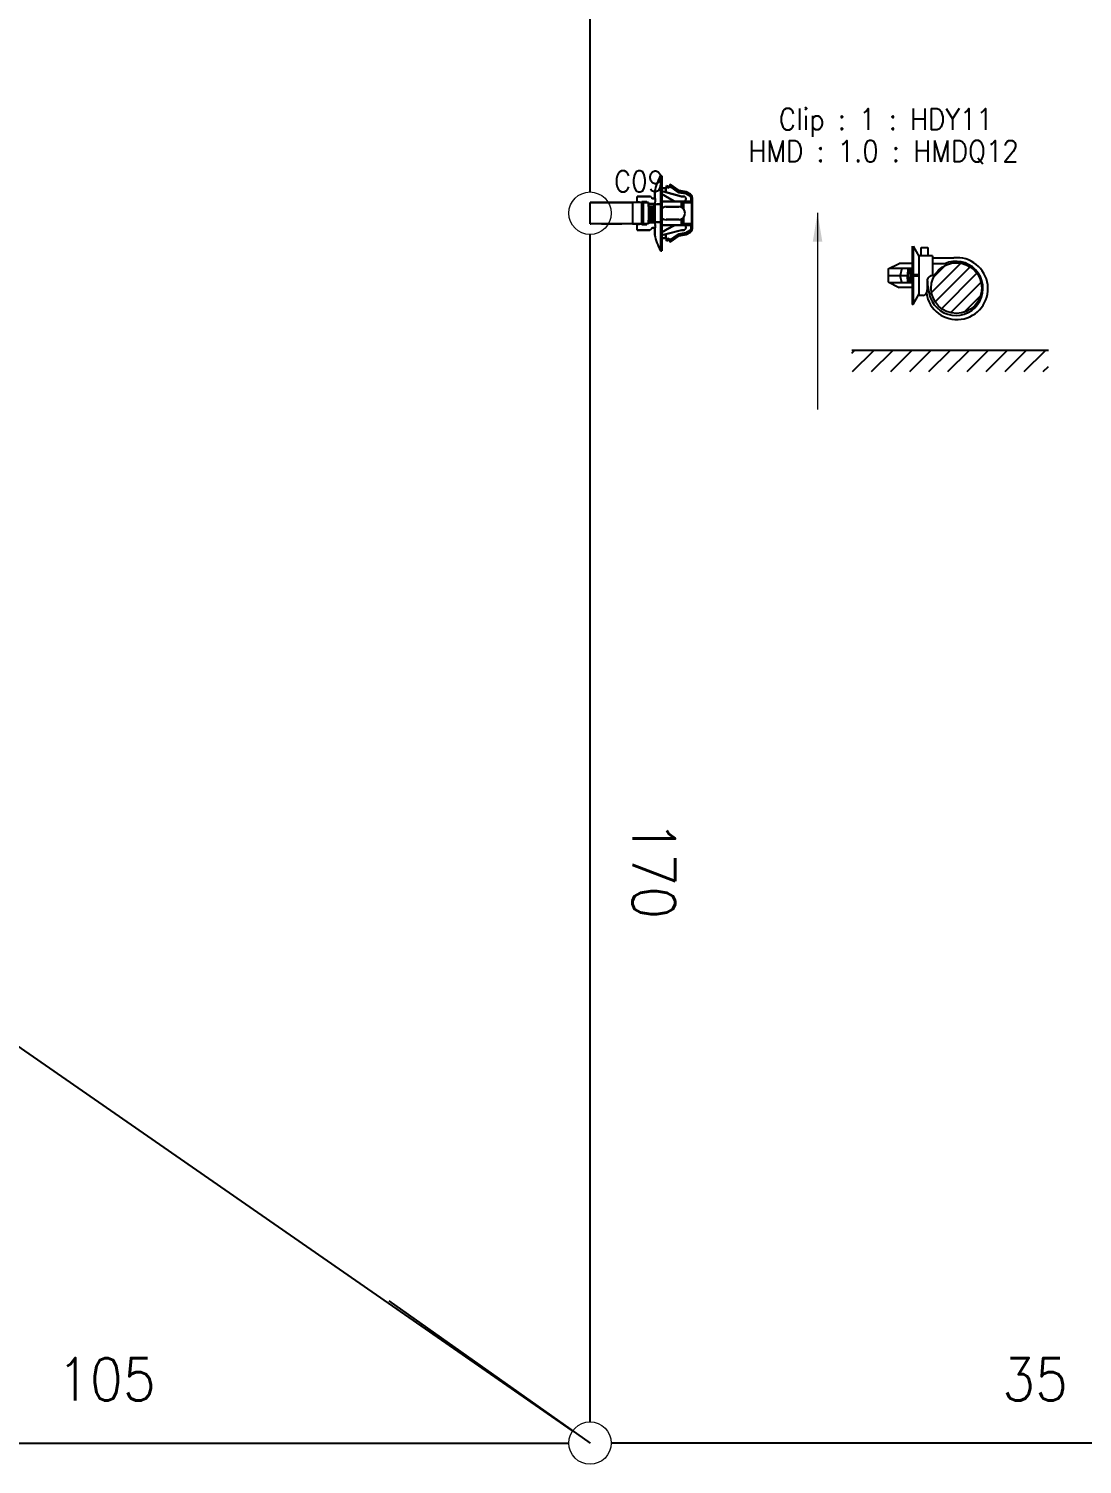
# Model space of a CAD drawing. Header units: inches. Extents: x 47316 to 59086, y 3141 to 11743.
# Drawn here: x 48940.9 to 49064.8, y 8649.7 to 8818.6 of the extents above; entities that cross this region are included whole.
import ezdxf

# ---------------------------------------------------------------- set-up
doc = ezdxf.new("R2010")
doc.units = ezdxf.units.IN
doc.header["$MEASUREMENT"] = 0
doc.layers.add('at_Entity', color=1, linetype='Continuous')
doc.layers.add('图形层', color=7, linetype='Continuous')
doc.layers.add('Beschreibung', color=7, linetype='Continuous', lineweight=25)
doc.styles.get("Standard").update_dxf_attribs({"font": ''})
doc.styles.get('Standard').set_extended_font_data('SimSun')
doc.linetypes.add('_VH_FOAM_COVERING_2', pattern='A,0.0001,[31,VeSys.shx,S=0.1,R=0,X=0,Y=0],-0.4,[31,VeSys.shx,S=0.1,R=180,X=0,Y=0],-0.0001', length=0.4002)
doc.linetypes.add('_VH_OTCON', pattern='A,0.0001,[7,VeSys.shx,S=0.1,R=0,X=0,Y=0],-0.4,[7,VeSys.shx,S=0.1,R=0,X=0,Y=0],-0.4,["X",Standard,S=1,R=0,X=-0.5,Y=-0.5],-0.0001,[7,VeSys.shx,S=0.1,R=0,X=0,Y=0],-0.4', length=1.2002)

msp = doc.modelspace()

# ---------------------------------------------------------------- linework, layer by layer
at = {"color": 0, "linetype": '_VH_FOAM_COVERING_2', "ltscale": 5}
msp.add_line((49004.87, 8653.58), (48771.05, 8815.62), dxfattribs=at)
at = {"color": 7, "ltscale": 0.2}
for p, q in [((49015.24, 8797.92), (49015.24, 8801.28)), ((49015.24, 8797.92), (49015.24, 8801.28)), ((49015.37, 8797.92), (49015.37, 8801.28)), ((49015.37, 8801.28), (49015.37, 8797.92)), ((49015.24, 8792.44), (49015.24, 8795.81)), ((49015.24, 8795.81), (49015.24, 8792.44)), ((49015.37, 8795.81), (49015.37, 8792.44)), ((49015.37, 8795.81), (49015.37, 8792.44))]:
    msp.add_line(p, q, dxfattribs=at)
at = {"color": 7, "ltscale": 0.0075}
for p, q in [((49015.24, 8801.28), (49015.37, 8801.28)), ((49015.37, 8801.28), (49015.24, 8801.28)), ((49013.01, 8797.7), (49012.88, 8797.7)), ((49012.88, 8797.7), (49013.01, 8797.7)), ((49015.24, 8797.92), (49015.37, 8797.92)), ((49015.37, 8797.92), (49015.24, 8797.92)), ((49018.82, 8798.6), (49018.95, 8798.6)), ((49018.82, 8798.6), (49018.95, 8798.6)), ((49018.95, 8798.25), (49018.82, 8798.25)), ((49012.88, 8797.28), (49013.01, 8797.28)), ((49013.01, 8797.28), (49012.88, 8797.28)), ((49013.01, 8796.44), (49012.88, 8796.44)), ((49012.88, 8796.44), (49013.01, 8796.44)), ((49012.88, 8796.02), (49013.01, 8796.02)), ((49013.01, 8796.02), (49012.88, 8796.02)), ((49015.37, 8795.81), (49015.24, 8795.81)), ((49015.24, 8795.81), (49015.37, 8795.81)), ((49018.95, 8795.12), (49018.82, 8795.12)), ((49018.95, 8795.12), (49018.82, 8795.12)), ((49015.24, 8792.44), (49015.37, 8792.44)), ((49015.37, 8792.44), (49015.24, 8792.44))]:
    msp.add_line(p, q, dxfattribs=at)
at = {"color": 7, "ltscale": 0.087396}
for p, q in [((49015.37, 8801.28), (49015.37, 8799.81)), ((49015.37, 8792.44), (49015.37, 8793.91)), ((49015.37, 8792.44), (49015.37, 8793.91))]:
    msp.add_line(p, q, dxfattribs=at)
at = {"color": 7, "ltscale": 0.0875}
for p, q in [((49015.37, 8799.81), (49015.37, 8801.28)), ((49017.35, 8797.62), (49015.87, 8797.62)), ((49015.87, 8797.62), (49017.35, 8797.62)), ((49015.87, 8796.11), (49017.35, 8796.11)), ((49017.35, 8796.11), (49015.87, 8796.11)), ((49017.35, 8796.11), (49015.87, 8796.11))]:
    msp.add_line(p, q, dxfattribs=at)
at = {"color": 7, "ltscale": 0.047501}
for p, q in [((49014.53, 8799.39), (49014.53, 8798.59)), ((49014.53, 8798.59), (49014.53, 8799.39)), ((49014.53, 8795.14), (49014.53, 8794.34)), ((49014.53, 8794.34), (49014.53, 8795.14))]:
    msp.add_line(p, q, dxfattribs=at)
at = {"color": 7, "ltscale": 0.027499}
for p, q in [((49015.83, 8799.81), (49015.37, 8799.81)), ((49015.37, 8799.81), (49015.83, 8799.81)), ((49015.83, 8793.92), (49015.37, 8793.92)), ((49015.37, 8793.92), (49015.83, 8793.92))]:
    msp.add_line(p, q, dxfattribs=at)
at = {"color": 7, "ltscale": 0.028456}
for p, q in [((49015.83, 8799.33), (49015.37, 8799.46)), ((49015.37, 8799.46), (49015.83, 8799.33)), ((49015.83, 8794.39), (49015.37, 8794.27)), ((49015.37, 8794.27), (49015.83, 8794.39))]:
    msp.add_line(p, q, dxfattribs=at)
at = {"color": 7, "ltscale": 0.020602}
for p, q in [((49015.37, 8799.46), (49015.37, 8799.11)), ((49015.37, 8794.27), (49015.37, 8794.62)), ((49015.37, 8794.27), (49015.37, 8794.62))]:
    msp.add_line(p, q, dxfattribs=at)
at = {"color": 7, "ltscale": 0.020749}
msp.add_line((49015.37, 8799.11), (49015.37, 8799.46), dxfattribs=at)
at = {"color": 7, "ltscale": 0.018183}
msp.add_line((49015.92, 8800.1), (49015.83, 8799.81), dxfattribs=at)
at = {"color": 7, "ltscale": 0.018199}
for p, q in [((49015.83, 8799.67), (49015.92, 8799.96)), ((49015.92, 8799.96), (49015.83, 8799.67)), ((49015.83, 8794.06), (49015.92, 8793.76)), ((49015.92, 8793.76), (49015.83, 8794.06))]:
    msp.add_line(p, q, dxfattribs=at)
at = {"color": 7, "ltscale": 0.000342}
for p, q in [((49015.83, 8799.8), (49015.83, 8799.81)), ((49015.83, 8793.92), (49015.83, 8793.92))]:
    msp.add_line(p, q, dxfattribs=at)
at = {"color": 7, "ltscale": 0.006641}
msp.add_line((49015.83, 8799.81), (49015.83, 8799.7), dxfattribs=at)
at = {"color": 7, "ltscale": 0.002142}
msp.add_line((49015.83, 8799.77), (49015.83, 8799.81), dxfattribs=at)
at = {"color": 7, "ltscale": 0.00033}
for p, q in [((49015.83, 8799.81), (49015.83, 8799.8)), ((49015.83, 8793.92), (49015.83, 8793.92)), ((49016.23, 8793.75), (49016.23, 8793.75))]:
    msp.add_line(p, q, dxfattribs=at)
at = {"color": 7, "ltscale": 0.002136}
msp.add_line((49015.83, 8799.81), (49015.83, 8799.77), dxfattribs=at)
at = {"color": 7, "ltscale": 0.001825}
msp.add_line((49015.83, 8799.8), (49015.83, 8799.77), dxfattribs=at)
at = {"color": 7, "ltscale": 0.003674}
for p, q in [((49015.83, 8799.74), (49015.83, 8799.8)), ((49015.83, 8793.92), (49015.83, 8793.98))]:
    msp.add_line(p, q, dxfattribs=at)
at = {"color": 7, "ltscale": 0.006299}
msp.add_line((49015.83, 8799.67), (49015.83, 8799.77), dxfattribs=at)
at = {"color": 7, "ltscale": 0.006305}
msp.add_line((49015.83, 8799.77), (49015.83, 8799.67), dxfattribs=at)
at = {"color": 7, "ltscale": 0.00329}
msp.add_line((49015.83, 8799.69), (49015.83, 8799.74), dxfattribs=at)
at = {"color": 7, "ltscale": 0.019785}
for p, q in [((49015.83, 8799.33), (49015.83, 8799.67)), ((49015.83, 8799.67), (49015.83, 8799.33)), ((49015.83, 8794.39), (49015.83, 8794.06)), ((49015.83, 8794.06), (49015.83, 8794.39))]:
    msp.add_line(p, q, dxfattribs=at)
at = {"color": 7, "ltscale": 0.11383}
for p, q in [((49017.68, 8798.84), (49015.83, 8799.33)), ((49015.83, 8799.33), (49017.68, 8798.84)), ((49017.68, 8794.88), (49015.83, 8794.39)), ((49015.83, 8794.39), (49017.68, 8794.88))]:
    msp.add_line(p, q, dxfattribs=at)
at = {"color": 7, "ltscale": 0.008429}
for p, q in [((49015.92, 8799.96), (49015.92, 8800.1)), ((49016.23, 8793.89), (49016.23, 8793.75))]:
    msp.add_line(p, q, dxfattribs=at)
at = {"color": 7, "ltscale": 0.020195}
for p, q in [((49016.23, 8799.98), (49015.92, 8800.1)), ((49015.92, 8799.96), (49016.23, 8799.84)), ((49016.23, 8799.84), (49015.92, 8799.96)), ((49015.92, 8793.76), (49016.23, 8793.89)), ((49016.23, 8793.89), (49015.92, 8793.76)), ((49015.92, 8793.62), (49016.23, 8793.75))]:
    msp.add_line(p, q, dxfattribs=at)
at = {"color": 7, "ltscale": 0.008438}
msp.add_line((49015.92, 8800.1), (49015.92, 8799.96), dxfattribs=at)
at = {"color": 7, "ltscale": 0.002185}
msp.add_line((49015.92, 8800.03), (49015.92, 8800.07), dxfattribs=at)
at = {"color": 7, "ltscale": 0.019}
msp.add_line((49016.36, 8800.27), (49016.23, 8799.98), dxfattribs=at)
at = {"color": 7, "ltscale": 0.013619}
for p, q in [((49016.23, 8799.84), (49016.32, 8800.05)), ((49016.32, 8800.05), (49016.23, 8799.84)), ((49016.23, 8793.89), (49016.32, 8793.68)), ((49016.32, 8793.68), (49016.23, 8793.89))]:
    msp.add_line(p, q, dxfattribs=at)
at = {"color": 7, "ltscale": 0.0009}
msp.add_line((49016.23, 8799.96), (49016.23, 8799.98), dxfattribs=at)
at = {"color": 7, "ltscale": 0.000912}
for p, q in [((49016.23, 8799.98), (49016.23, 8799.96)), ((49015.92, 8793.64), (49015.92, 8793.62))]:
    msp.add_line(p, q, dxfattribs=at)
at = {"color": 7, "ltscale": 0.002856}
msp.add_line((49016.23, 8799.97), (49016.23, 8799.92), dxfattribs=at)
at = {"color": 7, "ltscale": 0.002869}
msp.add_line((49016.23, 8799.92), (49016.23, 8799.97), dxfattribs=at)
at = {"color": 7, "ltscale": 0.002832}
msp.add_line((49016.23, 8799.92), (49016.23, 8799.96), dxfattribs=at)
at = {"color": 7, "ltscale": 0.00282}
for p, q in [((49016.23, 8799.96), (49016.23, 8799.92)), ((49015.92, 8793.68), (49015.92, 8793.64))]:
    msp.add_line(p, q, dxfattribs=at)
at = {"color": 7, "ltscale": 0.004715}
msp.add_line((49016.23, 8799.84), (49016.23, 8799.92), dxfattribs=at)
at = {"color": 7, "ltscale": 0.004687}
msp.add_line((49016.23, 8799.92), (49016.23, 8799.84), dxfattribs=at)
at = {"color": 7, "ltscale": 0.074459}
for p, q in [((49016.32, 8800.05), (49017.34, 8799.32)), ((49017.34, 8799.32), (49016.32, 8800.05)), ((49016.32, 8793.68), (49017.34, 8794.41)), ((49017.34, 8794.41), (49016.32, 8793.68))]:
    msp.add_line(p, q, dxfattribs=at)
at = {"color": 7, "ltscale": 0.000903}
msp.add_line((49016.36, 8800.27), (49016.36, 8800.26), dxfattribs=at)
at = {"color": 7, "ltscale": 4.3e-05}
msp.add_line((49016.36, 8800.27), (49016.36, 8800.27), dxfattribs=at)
at = {"color": 7, "ltscale": 0.075271}
for p, q in [((49017.39, 8799.54), (49016.36, 8800.27)), ((49016.36, 8800.17), (49017.39, 8799.43)), ((49017.39, 8799.43), (49016.36, 8800.17)), ((49017.39, 8794.29), (49016.36, 8793.56)), ((49016.36, 8793.45), (49017.39, 8794.19))]:
    msp.add_line(p, q, dxfattribs=at)
at = {"color": 7, "ltscale": 4.9e-05}
msp.add_line((49016.36, 8800.27), (49016.36, 8800.27), dxfattribs=at)
at = {"color": 7, "ltscale": 0.000916}
msp.add_line((49016.36, 8800.27), (49016.36, 8800.26), dxfattribs=at)
at = {"color": 7, "ltscale": 0.005222}
msp.add_line((49016.36, 8800.26), (49016.36, 8800.17), dxfattribs=at)
at = {"color": 7, "ltscale": 0.005249}
msp.add_line((49016.36, 8800.26), (49016.36, 8800.17), dxfattribs=at)
at = {"color": 7, "ltscale": 0.004321}
for p, q in [((49017.37, 8799.39), (49017.34, 8799.32)), ((49017.34, 8799.32), (49017.37, 8799.39)), ((49017.34, 8794.41), (49017.37, 8794.34)), ((49017.37, 8794.34), (49017.34, 8794.41))]:
    msp.add_line(p, q, dxfattribs=at)
at = {"color": 7, "ltscale": 0.051095}
for p, q in [((49017.34, 8799.32), (49018.19, 8799.17)), ((49018.19, 8799.17), (49017.34, 8799.32)), ((49017.34, 8794.41), (49018.19, 8794.56)), ((49018.19, 8794.56), (49017.34, 8794.41))]:
    msp.add_line(p, q, dxfattribs=at)
at = {"color": 7, "ltscale": 0.002621}
for p, q in [((49017.39, 8799.43), (49017.37, 8799.39)), ((49017.37, 8799.39), (49017.39, 8799.43)), ((49017.37, 8794.34), (49017.39, 8794.3)), ((49017.39, 8794.3), (49017.37, 8794.34))]:
    msp.add_line(p, q, dxfattribs=at)
at = {"color": 7, "ltscale": 0.000205}
for p, q in [((49017.37, 8799.39), (49017.37, 8799.39)), ((49017.37, 8799.39), (49017.37, 8799.39)), ((49017.37, 8794.34), (49017.37, 8794.34)), ((49017.37, 8794.34), (49017.37, 8794.34))]:
    msp.add_line(p, q, dxfattribs=at)
at = {"color": 7, "ltscale": 0.006168}
for p, q in [((49017.39, 8799.43), (49017.39, 8799.54)), ((49017.39, 8799.54), (49017.39, 8799.43))]:
    msp.add_line(p, q, dxfattribs=at)
at = {"color": 7, "ltscale": 0.05076}
for p, q in [((49018.23, 8799.39), (49017.39, 8799.54)), ((49017.39, 8794.19), (49018.23, 8794.34))]:
    msp.add_line(p, q, dxfattribs=at)
at = {"color": 7, "ltscale": 0.050773}
for p, q in [((49017.39, 8799.43), (49018.23, 8799.28)), ((49018.23, 8799.28), (49017.39, 8799.43)), ((49018.23, 8794.44), (49017.39, 8794.3))]:
    msp.add_line(p, q, dxfattribs=at)
at = {"color": 7, "ltscale": 0.004276}
for p, q in [((49018.21, 8799.24), (49018.19, 8799.17)), ((49018.19, 8799.17), (49018.21, 8799.24)), ((49018.21, 8794.49), (49018.19, 8794.56)), ((49018.19, 8794.56), (49018.21, 8794.49))]:
    msp.add_line(p, q, dxfattribs=at)
at = {"color": 7, "ltscale": 0.002806}
for p, q in [((49018.23, 8799.28), (49018.21, 8799.24)), ((49018.21, 8794.49), (49018.23, 8794.44))]:
    msp.add_line(p, q, dxfattribs=at)
at = {"color": 7, "ltscale": 0.00266}
for p, q in [((49018.22, 8799.24), (49018.23, 8799.28)), ((49018.23, 8794.44), (49018.22, 8794.49))]:
    msp.add_line(p, q, dxfattribs=at)
at = {"color": 7, "ltscale": 0.006223}
for p, q in [((49018.23, 8799.39), (49018.23, 8799.28)), ((49018.23, 8799.39), (49018.23, 8799.28)), ((49018.23, 8794.34), (49018.23, 8794.44))]:
    msp.add_line(p, q, dxfattribs=at)
at = {"color": 7, "ltscale": 0.034946}
for p, q in [((49018.74, 8799.09), (49018.23, 8799.39)), ((49018.23, 8794.34), (49018.74, 8794.64))]:
    msp.add_line(p, q, dxfattribs=at)
at = {"color": 7, "ltscale": 0.034163}
for p, q in [((49018.23, 8799.28), (49018.73, 8798.99)), ((49018.73, 8794.73), (49018.23, 8794.44))]:
    msp.add_line(p, q, dxfattribs=at)
at = {"color": 7, "ltscale": 0.034208}
for p, q in [((49018.73, 8798.99), (49018.23, 8799.28)), ((49018.73, 8794.73), (49018.23, 8794.44))]:
    msp.add_line(p, q, dxfattribs=at)
at = {"color": 7, "ltscale": 0.000128}
for p, q in [((49018.23, 8799.28), (49018.23, 8799.28)), ((49018.23, 8794.44), (49018.23, 8794.44)), ((49018.23, 8794.44), (49018.23, 8794.44))]:
    msp.add_line(p, q, dxfattribs=at)
at = {"color": 7, "ltscale": 0.378897}
msp.add_line((49006.92, 8798.13), (49011.92, 8798.13), dxfattribs=at)
at = {"color": 7, "ltscale": 0.15}
for p, q in [((49006.92, 8795.6), (49006.92, 8798.13)), ((49011.92, 8798.13), (49011.92, 8795.6)), ((49011.92, 8798.13), (49011.92, 8795.6)), ((49013.18, 8795.6), (49013.18, 8798.13)), ((49013.18, 8798.13), (49013.18, 8795.6)), ((49013.81, 8798.13), (49013.81, 8795.6)), ((49013.81, 8798.13), (49013.81, 8795.6)), ((49018.88, 8795.6), (49018.88, 8798.13)), ((49018.88, 8798.13), (49018.88, 8795.6))]:
    msp.add_line(p, q, dxfattribs=at)
at = {"color": 7, "ltscale": 0.215019}
msp.add_line((49010.36, 8798.13), (49006.92, 8798.13), dxfattribs=at)
at = {"color": 7, "ltscale": 0.315749}
msp.add_line((49006.92, 8798.13), (49011.49, 8798.13), dxfattribs=at)
at = {"color": 7, "ltscale": 0.378905}
msp.add_line((49011.92, 8798.13), (49006.92, 8798.13), dxfattribs=at)
at = {"color": 7, "ltscale": 0.315758}
msp.add_line((49006.92, 8798.13), (49011.49, 8798.13), dxfattribs=at)
at = {"color": 7, "ltscale": 0.179182}
msp.add_line((49010.18, 8798.13), (49007.17, 8798.13), dxfattribs=at)
at = {"color": 7, "ltscale": 0.026669}
for p, q in [((49010.18, 8798.13), (49010.63, 8798.13)), ((49010.63, 8798.13), (49010.18, 8798.13)), ((49010.36, 8798.13), (49010.81, 8798.13))]:
    msp.add_line(p, q, dxfattribs=at)
at = {"color": 7, "ltscale": 0.108633}
msp.add_line((49012.46, 8798.13), (49010.63, 8798.13), dxfattribs=at)
at = {"color": 7, "ltscale": 0.076392}
msp.add_line((49011.92, 8798.13), (49010.63, 8798.13), dxfattribs=at)
at = {"color": 7, "ltscale": 0.098454}
msp.add_line((49012.46, 8798.13), (49010.81, 8798.13), dxfattribs=at)
at = {"color": 7, "ltscale": 0.057913}
msp.add_line((49012.46, 8798.13), (49011.49, 8798.13), dxfattribs=at)
at = {"color": 7, "ltscale": 0.0644}
for p, q in [((49013, 8798.13), (49011.92, 8798.13)), ((49013, 8798.13), (49011.92, 8798.13)), ((49011.92, 8795.6), (49013, 8795.6)), ((49013, 8795.6), (49011.92, 8795.6))]:
    msp.add_line(p, q, dxfattribs=at)
at = {"color": 7, "ltscale": 0.025}
for p, q in [((49012.88, 8798.84), (49012.46, 8798.84)), ((49013, 8797.28), (49013, 8797.7)), ((49013, 8797.28), (49013, 8797.7)), ((49013.01, 8797.28), (49013.01, 8797.7)), ((49013, 8796.02), (49013, 8796.44)), ((49013, 8796.02), (49013, 8796.44))]:
    msp.add_line(p, q, dxfattribs=at)
at = {"color": 7, "ltscale": 0.039999}
for p, q in [((49012.46, 8798.17), (49012.46, 8798.84)), ((49012.46, 8798.17), (49012.46, 8798.84)), ((49012.46, 8794.88), (49012.46, 8795.56)), ((49012.46, 8794.88), (49012.46, 8795.56))]:
    msp.add_line(p, q, dxfattribs=at)
at = {"color": 7, "ltscale": 0.022501}
for p, q in [((49012.46, 8798.84), (49012.84, 8798.84)), ((49012.46, 8798.84), (49012.84, 8798.84)), ((49012.46, 8794.88), (49012.84, 8794.88)), ((49012.84, 8794.88), (49012.46, 8794.88))]:
    msp.add_line(p, q, dxfattribs=at)
at = {"color": 7, "ltscale": 0.0175}
for p, q in [((49012.46, 8798.17), (49012.76, 8798.17)), ((49012.46, 8798.17), (49012.76, 8798.17)), ((49012.76, 8798.17), (49012.46, 8798.17)), ((49012.46, 8795.56), (49012.76, 8795.56)), ((49012.76, 8795.56), (49012.46, 8795.56))]:
    msp.add_line(p, q, dxfattribs=at)
at = {"color": 7, "ltscale": 0.002499}
for p, q in [((49012.46, 8798.13), (49012.46, 8798.17)), ((49012.76, 8798.17), (49012.76, 8798.13)), ((49012.76, 8798.13), (49012.76, 8798.17)), ((49013.01, 8798.21), (49013.01, 8798.17)), ((49013.01, 8798.21), (49013.01, 8798.17)), ((49013.56, 8798.17), (49013.56, 8798.13)), ((49013.56, 8798.13), (49013.56, 8798.17)), ((49013.56, 8798.17), (49013.56, 8798.13)), ((49012.46, 8795.56), (49012.46, 8795.6)), ((49012.76, 8795.6), (49012.76, 8795.56)), ((49012.76, 8795.56), (49012.76, 8795.6)), ((49013.01, 8795.52), (49013.01, 8795.56)), ((49013.01, 8795.56), (49013.01, 8795.52)), ((49013.01, 8795.56), (49013.01, 8795.52)), ((49013.56, 8795.6), (49013.56, 8795.56)), ((49013.56, 8795.56), (49013.56, 8795.6)), ((49013.56, 8795.6), (49013.56, 8795.56))]:
    msp.add_line(p, q, dxfattribs=at)
at = {"color": 7, "ltscale": 2.6e-05}
for p, q in [((49012.46, 8798.17), (49012.46, 8798.17)), ((49012.46, 8795.56), (49012.46, 8795.56))]:
    msp.add_line(p, q, dxfattribs=at)
at = {"color": 7, "ltscale": 0.064999}
for p, q in [((49012.84, 8798.84), (49013.94, 8798.84)), ((49012.84, 8798.84), (49013.94, 8798.84)), ((49012.84, 8794.88), (49013.94, 8794.88)), ((49013.94, 8794.88), (49012.84, 8794.88))]:
    msp.add_line(p, q, dxfattribs=at)
at = {"color": 7, "ltscale": 0.0625}
msp.add_line((49013.94, 8798.84), (49012.88, 8798.84), dxfattribs=at)
at = {"color": 7, "ltscale": 0.000629}
msp.add_line((49013.01, 8798.2), (49013.01, 8798.21), dxfattribs=at)
at = {"color": 7, "ltscale": 0.035001}
for p, q in [((49013.01, 8798.21), (49013.6, 8798.21)), ((49013.6, 8798.21), (49013.01, 8798.21)), ((49015.37, 8797.92), (49014.78, 8797.92)), ((49015.37, 8797.92), (49014.78, 8797.92)), ((49013.6, 8795.52), (49013.01, 8795.52)), ((49013.6, 8795.52), (49013.01, 8795.52)), ((49013.01, 8795.52), (49013.6, 8795.52))]:
    msp.add_line(p, q, dxfattribs=at)
at = {"color": 7, "ltscale": 0.154999}
for p, q in [((49013.01, 8798.17), (49013.01, 8795.56)), ((49013.01, 8795.56), (49013.01, 8798.17))]:
    msp.add_line(p, q, dxfattribs=at)
at = {"color": 7, "ltscale": 0.032501}
for p, q in [((49013.01, 8798.17), (49013.56, 8798.17)), ((49013.01, 8798.17), (49013.56, 8798.17)), ((49013.01, 8795.56), (49013.56, 8795.56)), ((49013.56, 8795.56), (49013.01, 8795.56))]:
    msp.add_line(p, q, dxfattribs=at)
at = {"color": 7, "ltscale": 0.021939}
msp.add_line((49013.01, 8798.17), (49013.38, 8798.17), dxfattribs=at)
at = {"color": 7, "ltscale": 0.0375}
for p, q in [((49013.18, 8798.13), (49013.81, 8798.13)), ((49013.81, 8798.13), (49013.18, 8798.13)), ((49013.81, 8795.6), (49013.18, 8795.6)), ((49013.81, 8795.6), (49013.18, 8795.6))]:
    msp.add_line(p, q, dxfattribs=at)
at = {"color": 7, "ltscale": 0.010562}
msp.add_line((49013.56, 8798.17), (49013.38, 8798.17), dxfattribs=at)
at = {"color": 7, "ltscale": 0.002502}
msp.add_line((49013.6, 8798.13), (49013.56, 8798.13), dxfattribs=at)
at = {"color": 7, "ltscale": 0.004999}
for p, q in [((49013.6, 8798.21), (49013.6, 8798.13)), ((49013.6, 8798.13), (49013.6, 8798.21)), ((49013.6, 8795.6), (49013.6, 8795.52)), ((49013.6, 8795.52), (49013.6, 8795.6))]:
    msp.add_line(p, q, dxfattribs=at)
at = {"color": 7, "ltscale": 0.040002}
for p, q in [((49013.81, 8797.96), (49014.48, 8797.96)), ((49014.48, 8797.96), (49013.81, 8797.96)), ((49014.48, 8795.77), (49013.81, 8795.77)), ((49014.48, 8795.77), (49013.81, 8795.77)), ((49013.81, 8795.77), (49014.48, 8795.77))]:
    msp.add_line(p, q, dxfattribs=at)
at = {"color": 7, "ltscale": 0.017502}
for p, q in [((49013.81, 8797.66), (49013.81, 8797.96)), ((49013.81, 8795.77), (49013.81, 8796.06))]:
    msp.add_line(p, q, dxfattribs=at)
at = {"color": 7, "ltscale": 0.00087}
for p, q in [((49013.82, 8797.66), (49013.81, 8797.66)), ((49013.81, 8797.66), (49013.82, 8797.66)), ((49013.82, 8796.06), (49013.81, 8796.06)), ((49013.81, 8796.06), (49013.82, 8796.06))]:
    msp.add_line(p, q, dxfattribs=at)
at = {"color": 7, "ltscale": 0.023952}
msp.add_line((49014.21, 8797.66), (49013.81, 8797.66), dxfattribs=at)
at = {"color": 7, "ltscale": 0.007443}
for p, q in [((49013.95, 8797.66), (49013.82, 8797.66)), ((49013.82, 8797.66), (49013.95, 8797.66)), ((49013.95, 8796.06), (49013.82, 8796.06)), ((49013.82, 8796.06), (49013.95, 8796.06))]:
    msp.add_line(p, q, dxfattribs=at)
at = {"color": 7, "ltscale": 0.095001}
for p, q in [((49013.82, 8797.66), (49013.82, 8796.06)), ((49013.82, 8796.06), (49013.82, 8797.66)), ((49013.95, 8797.66), (49013.95, 8796.06)), ((49013.95, 8796.06), (49013.95, 8797.66)), ((49014.25, 8796.06), (49014.25, 8797.66)), ((49014.25, 8797.66), (49014.25, 8796.06)), ((49014.46, 8796.06), (49014.46, 8797.66))]:
    msp.add_line(p, q, dxfattribs=at)
at = {"color": 7, "ltscale": 0.017839}
for p, q in [((49014.25, 8797.66), (49013.95, 8797.66)), ((49013.95, 8797.66), (49014.25, 8797.66)), ((49014.25, 8796.06), (49013.95, 8796.06)), ((49013.95, 8796.06), (49014.25, 8796.06))]:
    msp.add_line(p, q, dxfattribs=at)
at = {"color": 7, "ltscale": 0.014789}
msp.add_line((49014.23, 8797.66), (49014.48, 8797.66), dxfattribs=at)
at = {"color": 7, "ltscale": 0.013841}
for p, q in [((49014.48, 8797.66), (49014.25, 8797.66)), ((49014.25, 8796.06), (49014.48, 8796.06))]:
    msp.add_line(p, q, dxfattribs=at)
at = {"color": 7, "ltscale": 0.012407}
for p, q in [((49014.46, 8797.66), (49014.25, 8797.66)), ((49014.46, 8796.06), (49014.25, 8796.06))]:
    msp.add_line(p, q, dxfattribs=at)
at = {"color": 7, "ltscale": 0.013786}
msp.add_line((49014.53, 8798.59), (49014.29, 8798.59), dxfattribs=at)
at = {"color": 7, "ltscale": 0.017471}
for p, q in [((49014.59, 8798.59), (49014.29, 8798.59)), ((49014.59, 8795.14), (49014.29, 8795.14))]:
    msp.add_line(p, q, dxfattribs=at)
at = {"color": 7, "ltscale": 0.017476}
for p, q in [((49014.29, 8798.59), (49014.59, 8798.59)), ((49014.29, 8795.14), (49014.59, 8795.14))]:
    msp.add_line(p, q, dxfattribs=at)
at = {"color": 7, "ltscale": 0.129999}
for p, q in [((49014.48, 8797.96), (49014.48, 8795.77)), ((49014.48, 8795.77), (49014.48, 8797.96))]:
    msp.add_line(p, q, dxfattribs=at)
at = {"color": 7, "ltscale": 0.00369}
for p, q in [((49014.59, 8798.59), (49014.53, 8798.59)), ((49014.53, 8795.14), (49014.59, 8795.14))]:
    msp.add_line(p, q, dxfattribs=at)
at = {"color": 7, "ltscale": 0.040567}
for p, q in [((49014.56, 8797.92), (49015.24, 8797.92)), ((49014.56, 8795.81), (49015.24, 8795.81))]:
    msp.add_line(p, q, dxfattribs=at)
at = {"color": 7, "ltscale": 0.125}
for p, q in [((49014.56, 8795.81), (49014.56, 8797.92)), ((49014.56, 8797.92), (49014.56, 8795.81)), ((49015.24, 8795.81), (49015.24, 8797.92)), ((49015.24, 8797.92), (49015.24, 8795.81)), ((49015.37, 8795.81), (49015.37, 8797.92)), ((49015.37, 8797.92), (49015.37, 8795.81))]:
    msp.add_line(p, q, dxfattribs=at)
at = {"color": 7, "ltscale": 0.040569}
for p, q in [((49014.56, 8797.92), (49015.24, 8797.92)), ((49015.24, 8795.81), (49014.56, 8795.81))]:
    msp.add_line(p, q, dxfattribs=at)
at = {"color": 7, "ltscale": 0.015289}
msp.add_line((49015.59, 8798.98), (49015.37, 8799.11), dxfattribs=at)
at = {"color": 7, "ltscale": 0.015242}
for p, q in [((49015.37, 8799.11), (49015.59, 8798.98)), ((49015.59, 8794.74), (49015.37, 8794.62))]:
    msp.add_line(p, q, dxfattribs=at)
at = {"color": 7, "ltscale": 0.089999}
for p, q in [((49015.37, 8798.25), (49016.88, 8798.25)), ((49016.88, 8798.25), (49015.37, 8798.25)), ((49016.88, 8795.47), (49015.37, 8795.47)), ((49015.37, 8795.47), (49016.88, 8795.47))]:
    msp.add_line(p, q, dxfattribs=at)
at = {"color": 7, "ltscale": 0.02697}
msp.add_line((49015.99, 8798.76), (49015.59, 8798.98), dxfattribs=at)
at = {"color": 7, "ltscale": 0.026985}
for p, q in [((49015.59, 8798.98), (49015.99, 8798.76)), ((49015.99, 8794.97), (49015.59, 8794.74))]:
    msp.add_line(p, q, dxfattribs=at)
at = {"color": 7, "ltscale": 0.065039}
msp.add_line((49016.88, 8798.25), (49015.93, 8798.79), dxfattribs=at)
at = {"color": 7, "ltscale": 0.06116}
msp.add_line((49016.88, 8798.25), (49015.99, 8798.76), dxfattribs=at)
at = {"color": 7, "ltscale": 0.061156}
for p, q in [((49015.99, 8798.76), (49016.88, 8798.25)), ((49016.88, 8795.47), (49015.99, 8794.97))]:
    msp.add_line(p, q, dxfattribs=at)
at = {"color": 7, "ltscale": 0.040697}
msp.add_line((49016.73, 8798.25), (49016.04, 8798.25), dxfattribs=at)
at = {"color": 7, "ltscale": 0.040701}
msp.add_line((49016.04, 8798.25), (49016.73, 8798.25), dxfattribs=at)
at = {"color": 7, "ltscale": 0.039936}
for p, q in [((49016.88, 8798.25), (49017.56, 8798.25)), ((49017.56, 8798.25), (49016.88, 8798.25)), ((49017.56, 8795.47), (49016.88, 8795.47)), ((49016.88, 8795.47), (49017.56, 8795.47))]:
    msp.add_line(p, q, dxfattribs=at)
at = {"color": 7, "ltscale": 0.048712}
msp.add_line((49017.7, 8798.25), (49016.88, 8798.25), dxfattribs=at)
at = {"color": 7, "ltscale": 0.082565}
for p, q in [((49018.95, 8798.25), (49017.56, 8798.25)), ((49017.56, 8798.25), (49018.95, 8798.25)), ((49017.56, 8795.47), (49018.95, 8795.47)), ((49018.95, 8795.47), (49017.56, 8795.47))]:
    msp.add_line(p, q, dxfattribs=at)
at = {"color": 7, "ltscale": 0.014999}
for p, q in [((49017.94, 8798.84), (49017.68, 8798.84)), ((49017.68, 8798.84), (49017.94, 8798.84)), ((49017.94, 8794.88), (49017.68, 8794.88)), ((49017.94, 8794.88), (49017.68, 8794.88)), ((49017.68, 8794.88), (49017.94, 8794.88))]:
    msp.add_line(p, q, dxfattribs=at)
at = {"color": 7, "ltscale": 0.008279}
msp.add_line((49017.84, 8798.25), (49017.7, 8798.25), dxfattribs=at)
at = {"color": 7, "ltscale": 0.041339}
for p, q in [((49017.7, 8798.23), (49017.7, 8797.53)), ((49017.7, 8797.53), (49017.7, 8798.23)), ((49017.7, 8796.19), (49017.7, 8795.5)), ((49017.7, 8795.5), (49017.7, 8796.19))]:
    msp.add_line(p, q, dxfattribs=at)
at = {"color": 7, "ltscale": 0.002634}
for p, q in [((49017.7, 8798.23), (49017.74, 8798.22)), ((49017.74, 8795.51), (49017.7, 8795.5))]:
    msp.add_line(p, q, dxfattribs=at)
at = {"color": 7, "ltscale": 0.002635}
for p, q in [((49017.74, 8798.22), (49017.7, 8798.23)), ((49017.7, 8795.5), (49017.74, 8795.51))]:
    msp.add_line(p, q, dxfattribs=at)
at = {"color": 7, "ltscale": 0.005516}
msp.add_line((49017.94, 8798.25), (49017.84, 8798.25), dxfattribs=at)
at = {"color": 7, "ltscale": 0.044711}
for p, q in [((49017.91, 8797.37), (49017.91, 8798.13)), ((49017.91, 8798.13), (49017.91, 8797.37)), ((49017.91, 8795.6), (49017.91, 8796.35)), ((49017.91, 8796.35), (49017.91, 8795.6))]:
    msp.add_line(p, q, dxfattribs=at)
at = {"color": 7, "ltscale": 0.057954}
for p, q in [((49017.91, 8798.13), (49018.88, 8798.13)), ((49018.88, 8798.13), (49017.91, 8798.13)), ((49018.88, 8795.6), (49017.91, 8795.6)), ((49017.91, 8795.6), (49018.88, 8795.6))]:
    msp.add_line(p, q, dxfattribs=at)
at = {"color": 7, "ltscale": 0.052501}
msp.add_line((49018.82, 8798.25), (49017.94, 8798.25), dxfattribs=at)
at = {"color": 7, "ltscale": 0.0329}
for p, q in [((49018.19, 8799.17), (49018.67, 8798.89)), ((49018.67, 8798.89), (49018.19, 8799.17)), ((49018.19, 8794.56), (49018.67, 8794.84)), ((49018.67, 8794.84), (49018.19, 8794.56))]:
    msp.add_line(p, q, dxfattribs=at)
at = {"color": 7, "ltscale": 0.007092}
for p, q in [((49018.67, 8798.89), (49018.73, 8798.99)), ((49018.73, 8798.99), (49018.67, 8798.89)), ((49018.73, 8794.73), (49018.67, 8794.84)), ((49018.67, 8794.84), (49018.73, 8794.73))]:
    msp.add_line(p, q, dxfattribs=at)
at = {"color": 7, "ltscale": 0.005864}
msp.add_line((49018.74, 8799.09), (49018.73, 8798.99), dxfattribs=at)
at = {"color": 7, "ltscale": 0.005865}
for p, q in [((49018.74, 8799.09), (49018.73, 8798.99)), ((49018.73, 8794.73), (49018.74, 8794.64))]:
    msp.add_line(p, q, dxfattribs=at)
at = {"color": 7, "ltscale": 0.020941}
for p, q in [((49018.82, 8798.6), (49018.82, 8798.25)), ((49018.82, 8798.25), (49018.82, 8798.6)), ((49018.95, 8798.25), (49018.95, 8798.6)), ((49018.95, 8798.6), (49018.95, 8798.25)), ((49018.82, 8795.12), (49018.82, 8795.47)), ((49018.82, 8795.47), (49018.82, 8795.12)), ((49018.95, 8795.12), (49018.95, 8795.47)), ((49018.95, 8795.47), (49018.95, 8795.12))]:
    msp.add_line(p, q, dxfattribs=at)
at = {"color": 7, "ltscale": 0.015717}
msp.add_line((49018.95, 8798.73), (49018.95, 8798.46), dxfattribs=at)
at = {"color": 7, "ltscale": 0.015729}
msp.add_line((49018.95, 8798.46), (49018.95, 8798.73), dxfattribs=at)
at = {"color": 7, "ltscale": 0.012512}
for p, q in [((49018.95, 8798.25), (49018.95, 8798.46)), ((49018.95, 8795.26), (49018.95, 8795.47))]:
    msp.add_line(p, q, dxfattribs=at)
at = {"color": 7, "ltscale": 0.000995}
for p, q in [((49018.95, 8798.24), (49018.95, 8798.25)), ((49018.95, 8798.25), (49018.95, 8798.24)), ((49018.95, 8795.47), (49018.95, 8795.49)), ((49018.95, 8795.49), (49018.95, 8795.47))]:
    msp.add_line(p, q, dxfattribs=at)
at = {"color": 7, "ltscale": 0.163013}
msp.add_line((49018.95, 8798.24), (49018.95, 8795.49), dxfattribs=at)
at = {"color": 7, "ltscale": 0.163214}
msp.add_line((49018.95, 8795.49), (49018.95, 8798.24), dxfattribs=at)
at = {"color": 7, "ltscale": 0.000322}
msp.add_line((49013.01, 8797.28), (49013, 8797.28), dxfattribs=at)
at = {"color": 7, "ltscale": 0.000368}
msp.add_line((49013, 8796.02), (49013.01, 8796.02), dxfattribs=at)
at = {"color": 7, "ltscale": 0.023056}
msp.add_line((49013.01, 8796.05), (49013.01, 8796.44), dxfattribs=at)
at = {"color": 7, "ltscale": 0.001447}
msp.add_line((49014.46, 8796.06), (49014.48, 8796.06), dxfattribs=at)
at = {"color": 7, "ltscale": 0.001863}
msp.add_line((49017.89, 8797.4), (49017.91, 8797.37), dxfattribs=at)
at = {"color": 7, "ltscale": 0.000505}
msp.add_line((49017.91, 8797.37), (49017.9, 8797.38), dxfattribs=at)
at = {"color": 7, "ltscale": 0.000598}
msp.add_line((49017.91, 8796.35), (49017.9, 8796.35), dxfattribs=at)
at = {"color": 7, "ltscale": 0.378893}
msp.add_line((49011.92, 8795.6), (49006.92, 8795.6), dxfattribs=at)
at = {"color": 7, "ltscale": 0.0272}
msp.add_line((49007.03, 8795.6), (49006.92, 8795.6), dxfattribs=at)
at = {"color": 7, "ltscale": 0.37888}
msp.add_line((49011.92, 8795.6), (49006.92, 8795.6), dxfattribs=at)
at = {"color": 7, "ltscale": 0.027199}
msp.add_line((49006.92, 8795.6), (49007.03, 8795.6), dxfattribs=at)
at = {"color": 7, "ltscale": 0.142593}
msp.add_line((49010.68, 8795.6), (49008.28, 8795.6), dxfattribs=at)
at = {"color": 7, "ltscale": 0.142589}
msp.add_line((49008.28, 8795.6), (49010.68, 8795.6), dxfattribs=at)
at = {"color": 7, "ltscale": 0.02751}
msp.add_line((49015.24, 8795.81), (49014.78, 8795.81), dxfattribs=at)
msp.add_line((49015.24, 8795.81), (49014.78, 8795.81), dxfattribs=at)
at = {"color": 7, "ltscale": 0.015215}
msp.add_line((49015.37, 8794.62), (49015.59, 8794.74), dxfattribs=at)
at = {"color": 7, "ltscale": 0.02701}
msp.add_line((49015.59, 8794.74), (49015.99, 8794.97), dxfattribs=at)
at = {"color": 7, "ltscale": 0.064963}
msp.add_line((49015.93, 8794.94), (49016.88, 8795.47), dxfattribs=at)
at = {"color": 7, "ltscale": 0.061161}
msp.add_line((49015.99, 8794.97), (49016.88, 8795.47), dxfattribs=at)
at = {"color": 7, "ltscale": 0.075264}
msp.add_line((49017.39, 8794.29), (49016.36, 8793.56), dxfattribs=at)
at = {"color": 7, "ltscale": 0.050769}
msp.add_line((49018.23, 8794.44), (49017.39, 8794.29), dxfattribs=at)
at = {"color": 7, "ltscale": 0.006165}
for p, q in [((49017.39, 8794.19), (49017.39, 8794.29)), ((49017.39, 8794.19), (49017.39, 8794.29)), ((49016.36, 8793.45), (49016.36, 8793.56))]:
    msp.add_line(p, q, dxfattribs=at)
at = {"color": 7, "ltscale": 0.006219}
msp.add_line((49018.23, 8794.44), (49018.23, 8794.34), dxfattribs=at)
at = {"color": 7, "ltscale": 0.00587}
msp.add_line((49018.74, 8794.64), (49018.73, 8794.73), dxfattribs=at)
at = {"color": 7, "ltscale": 0.000399}
msp.add_line((49018.95, 8795.5), (49018.95, 8795.49), dxfattribs=at)
at = {"color": 7, "ltscale": 0.012915}
msp.add_line((49018.95, 8795.05), (49018.95, 8795.26), dxfattribs=at)
at = {"color": 7, "ltscale": 0.004422}
msp.add_line((49018.95, 8795.12), (49018.95, 8795.05), dxfattribs=at)
at = {"color": 7, "ltscale": 0.006183}
msp.add_line((49018.95, 8795.02), (49018.95, 8795.12), dxfattribs=at)
at = {"color": 7, "ltscale": 0.007248}
msp.add_line((49018.95, 8795.12), (49018.95, 8795), dxfattribs=at)
at = {"color": 7, "ltscale": 0.001605}
msp.add_line((49018.95, 8795.03), (49018.95, 8795.01), dxfattribs=at)
at = {"color": 7, "ltscale": 0.008441}
for p, q in [((49015.83, 8793.92), (49015.83, 8794.06)), ((49015.83, 8794.06), (49015.83, 8793.92)), ((49016.23, 8793.75), (49016.23, 8793.89))]:
    msp.add_line(p, q, dxfattribs=at)
at = {"color": 7, "ltscale": 0.008432}
msp.add_line((49015.83, 8794.06), (49015.83, 8793.92), dxfattribs=at)
at = {"color": 7, "ltscale": 0.00434}
msp.add_line((49015.83, 8793.98), (49015.83, 8794.06), dxfattribs=at)
at = {"color": 7, "ltscale": 0.002209}
msp.add_line((49015.83, 8793.96), (49015.83, 8793.92), dxfattribs=at)
at = {"color": 7, "ltscale": 0.000286}
msp.add_line((49015.83, 8793.92), (49015.83, 8793.92), dxfattribs=at)
msp.add_line((49015.83, 8793.92), (49015.83, 8793.92), dxfattribs=at)
at = {"color": 7, "ltscale": 0.018174}
msp.add_line((49015.83, 8793.92), (49015.92, 8793.62), dxfattribs=at)
at = {"color": 7, "ltscale": 0.004681}
for p, q in [((49015.92, 8793.68), (49015.92, 8793.76)), ((49015.92, 8793.76), (49015.92, 8793.68))]:
    msp.add_line(p, q, dxfattribs=at)
at = {"color": 7, "ltscale": 0.002823}
msp.add_line((49015.92, 8793.64), (49015.92, 8793.68), dxfattribs=at)
at = {"color": 7, "ltscale": 0.000925}
msp.add_line((49015.92, 8793.62), (49015.92, 8793.64), dxfattribs=at)
at = {"color": 7, "ltscale": 0.004291}
msp.add_line((49016.23, 8793.82), (49016.23, 8793.89), dxfattribs=at)
at = {"color": 7, "ltscale": 0.003809}
msp.add_line((49016.23, 8793.75), (49016.23, 8793.82), dxfattribs=at)
at = {"color": 7, "ltscale": 0.001593}
msp.add_line((49016.23, 8793.78), (49016.23, 8793.75), dxfattribs=at)
at = {"color": 7, "ltscale": 0.000327}
msp.add_line((49016.23, 8793.75), (49016.23, 8793.75), dxfattribs=at)
at = {"color": 7, "ltscale": 0.019025}
msp.add_line((49016.23, 8793.75), (49016.36, 8793.45), dxfattribs=at)
at = {"color": 7, "ltscale": 0.006177}
msp.add_line((49016.36, 8793.56), (49016.36, 8793.45), dxfattribs=at)
at = {"color": 1, "lineweight": -3}
for p, q in [((49045.9, 8791.84), (49045.9, 8792.84)), ((49045.9, 8792.84), (49046.67, 8792.84)), ((49046.67, 8792.84), (49046.67, 8791.84)), ((49046.67, 8791.84), (49045.9, 8791.84)), ((49047.22, 8791.84), (49047.22, 8789.51)), ((49047.22, 8791.61), (49049.72, 8791.61)), ((49048.66, 8790.92), (49047.22, 8790.92)), ((49046.6, 8789.04), (49046.6, 8787.83)), ((49046.09, 8787.18), (49045.66, 8787.18)), ((49037.72, 8780.38), (49038.06, 8780.71)), ((49060.88, 8780.71, 0), (49037.72, 8780.71, 0)), ((49037.81, 8778.22), (49040.3, 8780.71)), ((49040.05, 8778.22), (49042.55, 8780.71)), ((49042.3, 8778.22), (49044.79, 8780.71)), ((49044.54, 8778.22), (49047.04, 8780.71)), ((49046.79, 8778.22), (49049.28, 8780.71)), ((49049.03, 8778.22), (49051.53, 8780.71)), ((49051.28, 8778.22), (49053.77, 8780.71)), ((49053.52, 8778.22), (49056.02, 8780.71)), ((49055.77, 8778.22), (49058.26, 8780.71)), ((49058.01, 8778.22), (49060.51, 8780.71)), ((49060.26, 8778.22), (49060.88, 8778.84))]:
    msp.add_line(p, q, dxfattribs=at)
at = {"color": 1, "lineweight": -3, "ltscale": 10}
for p, q in [((49047.1, 8787.54), (49050.55, 8790.99)), ((49047.35, 8789.34), (49048.75, 8790.74)), ((49047.53, 8786.43), (49051.66, 8790.55)), ((49048.29, 8785.63), (49052.45, 8789.8)), ((49049.34, 8785.15), (49052.94, 8788.74)), ((49050.95, 8785.21), (49052.88, 8787.13))]:
    msp.add_line(p, q, dxfattribs=at)
at = {"color": 0, "linetype": '_VH_OTCON', "lineweight": -2, "ltscale": 5}
for p, q in [((48983.26, 8668.88), (49006.92, 8652.15)), ((48894.34, 8652.15), (49004.42, 8652.15)), ((49108.76, 8652.15), (49009.42, 8652.15))]:
    msp.add_line(p, q, dxfattribs=at)
at = {"color": 7}
for points in [[(49018.95, 8798.6), (49018.93, 8798.72), (49018.89, 8798.83), (49018.82, 8798.92), (49018.73, 8798.99)], [(49018.95, 8798.6), (49018.93, 8798.72), (49018.89, 8798.83), (49018.84, 8798.9), (49018.73, 8798.99)], [(49018.05, 8797.14), (49018.01, 8797.22), (49017.91, 8797.37)], [(49017.91, 8796.35), (49018.01, 8796.5), (49018.05, 8796.59)], [(49018.73, 8794.73), (49018.82, 8794.81), (49018.89, 8794.9), (49018.93, 8795.01), (49018.95, 8795.12)], [(49018.73, 8794.73), (49018.8, 8794.79), (49018.87, 8794.86), (49018.92, 8794.96), (49018.95, 8795.12)]]:
    msp.add_lwpolyline(points, dxfattribs=at)
at = {"color": 0, "linetype": '_VH_OTCON', "lineweight": -2, "ltscale": 5}
for points in [[(49006.92, 8799.36, 0), (49006.92, 8899.14, 0), (49006.92, 8914.94, 0)], [(49006.92, 8654.65, 0), (49006.92, 8785.84, 0), (49006.92, 8794.36, 0)]]:
    msp.add_polyline3d(points, dxfattribs=at)
at = {"color": 0, "linetype": 'Continuous', "lineweight": 15}
for centre in [(49006.92, 8796.86), (49006.92, 8652.15)]:
    msp.add_circle(centre, 2.5, dxfattribs=at)
at = {"color": 1, "lineweight": -3, "ltscale": 10}
msp.add_circle((49050.04, 8788.05), 2.98, dxfattribs=at)
at = {"color": 7}
for centre, radius, start, end in [((49019.93, 8798.43), 5.49, 148.6734, 169.9357), ((49015.71, 8800.31), 0.665, 336.7164, 343.3657), ((49015.74, 8800.3), 0.633, 336.5477, 343.542), ((49016.15, 8800.18), 0.205, 341.5163, 355.58), ((49016.15, 8800.18), 0.204, 341.369, 355.482), ((49013.94, 8798.59), 0.253, 19.4707, 90.0006), ((49013.94, 8798.59), 0.253, 19.4712, 90), ((49013.94, 8798.59), 0.253, 19.4706, 90.0005), ((49014.29, 8798.72), 0.127, 199.5447, 212.9575), ((49014.29, 8798.72), 0.127, 199.7868, 269.6844), ((49014.29, 8798.72), 0.126, 199.4903, 269.9805), ((49024.44, 8797.88), 9.88, 177.8296, 179.7826), ((49022.29, 8797.92), 7.73, 177.5108, 180.0061), ((49024.44, 8797.88), 9.88, 177.8296, 179.7826), ((49021.91, 8797.94), 7.35, 174.9018, 177.5345), ((49024.23, 8797.77), 9.68, 175.1752, 177.1742), ((49015.87, 8796.86), 0.757, 89.9756, 131.8187), ((49015.88, 8796.85), 0.769, 90.3271, 131.5148), ((49015.87, 8796.86), 0.763, 90.0484, 107.9134), ((49017.35, 8796.86), 0.758, 62.4207, 89.9996), ((49017.35, 8796.86), 0.763, 75.6092, 89.9512), ((49017.34, 8796.86), 0.764, 62.3971, 89.7505), ((49017.56, 8797.78), 0.476, 72.7481, 90.0379), ((49017.56, 8797.8), 0.453, 72.3635, 90.543), ((49017.34, 8796.85), 0.765, 52.952, 62.5749), ((49017.34, 8796.86), 0.761, 52.6881, 62.3734), ((49017.4, 8797.39), 0.894, 62.7227, 67.4531), ((49017.4, 8797.4), 0.886, 62.658, 67.4329), ((49017.18, 8796.98), 1.36, 57.6018, 62.5144), ((49017.19, 8797), 1.34, 57.5516, 62.458), ((49017.94, 8798.55), 0.295, 270.0079, 89.9921), ((49017.94, 8798.55), 0.295, 270.0245, 89.9755), ((49018.43, 8798.52), 0.444, 46.2941, 57.0546), ((49018.52, 8798.64), 0.294, 42.9951, 59.4663), ((49018.52, 8798.64), 0.293, 26.8155, 43.3467), ((49018.5, 8798.62), 0.315, 27.6161, 42.9808), ((49018.52, 8798.72), 0.43, 0.6573, 58.8491), ((49018.5, 8798.62), 0.32, 13.2465, 28.1596), ((49018.48, 8798.61), 0.338, 13.2641, 27.5859), ((49018.29, 8798.59), 0.529, 1.7682, 10.8839), ((49018.46, 8798.61), 0.36, 359.881, 13.3121), ((49018.57, 8798.41), 0.422, 318.3051, 328.9783), ((49018.56, 8798.41), 0.435, 318.4671, 328.8089), ((49018.78, 8798.28), 0.172, 329.2053, 338.8167), ((49018.78, 8798.28), 0.172, 329.3222, 338.9686), ((49018.89, 8798.24), 0.0611, 337.7767, 357.333), ((49018.88, 8798.24), 0.0617, 335.4196, 356.5764), ((49018.88, 8798.24), 0.0623, 335.4109, 356.316), ((49018.89, 8798.24), 0.0615, 337.7243, 357.1203), ((49015.87, 8796.86), 0.757, 228.1918, 270.0256), ((49015.87, 8796.86), 0.756, 228.1546, 252.2965), ((49015.88, 8796.87), 0.769, 228.4852, 269.6729), ((49017.35, 8796.86), 0.758, 270.0004, 297.5793), ((49017.34, 8796.87), 0.764, 270.2495, 297.6029), ((49017.35, 8796.86), 0.758, 270.0002, 284.4836), ((49017.35, 8796.87), 0.763, 270.0482, 284.6082), ((49017.35, 8796.87), 0.764, 270.056, 285.2681), ((49017.34, 8796.87), 0.765, 297.4251, 307.048), ((49017.34, 8796.87), 0.761, 297.6266, 307.3119), ((49017.37, 8796.88), 0.73, 42.1985, 52.9728), ((49017.35, 8796.86), 0.759, 42.3338, 52.703), ((49017.37, 8796.84), 0.73, 307.0272, 317.8015), ((49017.35, 8796.86), 0.759, 307.297, 317.6662), ((49017.34, 8796.86), 0.767, 21.0995, 42.0045), ((49017.34, 8796.87), 0.767, 318.0008, 338.9016), ((49017.35, 8796.86), 0.759, 16.4348, 29.9311), ((49017.35, 8796.86), 0.759, 335.8372, 344.997), ((49017.35, 8796.86), 0.758, 336.5332, 343.4892), ((49017.33, 8796.86), 0.769, 0.0656, 20.8991), ((49017.35, 8796.86), 0.758, 0.212, 21.3542), ((49017.33, 8796.86), 0.769, 339.0988, 359.934), ((49017.35, 8796.87), 0.758, 338.6458, 359.788), ((49013.94, 8795.14), 0.253, 270, 340.5288), ((49013.94, 8795.14), 0.253, 269.9994, 340.5293), ((49014.29, 8795.01), 0.127, 90.3156, 160.2132), ((49014.29, 8795.01), 0.126, 90.0191, 160.5093), ((49014.29, 8795.01), 0.127, 132.2692, 160.4569), ((49019.93, 8795.3), 5.49, 190.0643, 211.3266), ((49019.93, 8795.3), 5.49, 190.0643, 211.3266), ((49022.29, 8795.81), 7.73, 179.9937, 182.4893), ((49024.44, 8795.85), 9.88, 180.2174, 182.1704), ((49021.91, 8795.79), 7.35, 182.4656, 185.098), ((49024.23, 8795.95), 9.68, 182.8258, 184.8248), ((49017.56, 8795.95), 0.476, 269.9621, 287.2519), ((49017.56, 8795.93), 0.453, 269.4607, 287.6335), ((49017.4, 8796.33), 0.886, 292.5669, 297.3423), ((49017.4, 8796.34), 0.894, 292.5464, 297.2781), ((49017.19, 8796.73), 1.34, 297.5422, 302.4481), ((49017.18, 8796.75), 1.36, 297.4859, 302.3978), ((49017.94, 8795.18), 0.295, 270.0079, 89.9921), ((49017.94, 8795.18), 0.295, 270.0245, 89.9755), ((49018.52, 8795.09), 0.294, 300.5289, 316.9653), ((49018.43, 8795.21), 0.443, 302.9072, 313.7029), ((49018.5, 8795.1), 0.315, 316.9764, 332.3479), ((49018.52, 8795.09), 0.292, 316.6064, 333.1893), ((49018.52, 8795), 0.43, 301.1525, 359.3426), ((49018.48, 8795.11), 0.338, 332.3799, 346.6959), ((49018.5, 8795.11), 0.321, 331.8395, 346.7612), ((49018.46, 8795.12), 0.36, 346.646, 0.123), ((49018.29, 8795.14), 0.53, 349.0695, 358.209), ((49018.57, 8795.32), 0.423, 31.0512, 41.7023), ((49018.56, 8795.31), 0.436, 31.1803, 41.5063), ((49018.78, 8795.45), 0.172, 21.1818, 30.7979), ((49018.78, 8795.45), 0.172, 21.0299, 30.6831), ((49018.89, 8795.49), 0.0611, 2.6667, 22.2213), ((49018.89, 8795.49), 0.0615, 2.877, 22.2723), ((49015.74, 8793.43), 0.635, 16.4827, 23.4454), ((49015.71, 8793.42), 0.665, 16.641, 23.285), ((49016.16, 8793.54), 0.203, 4.3892, 18.6183), ((49016.15, 8793.54), 0.206, 4.4416, 18.4778)]:
    msp.add_arc(centre, radius, start, end, dxfattribs=at)
at = {"color": 1, "lineweight": -3}
for centre, radius, start, end in [((49047.15, 8788.95), 0.558, 83.4812, 171.1983), ((49045.99, 8787.78), 0.61, 279.4572, 4.8843), ((49053.73, 8789.25), 7.13, 181.6869, 194.7827)]:
    msp.add_arc(centre, radius, start, end, dxfattribs=at)
at = {"layer": 'at_Entity', "color": 1, "lineweight": -3}
for p, q in [((49044.83, 8792.97), (49044.83, 8786.11)), ((49044.96, 8792.97), (49045.66, 8791.72)), ((49044.96, 8792.97), (49044.96, 8786.11)), ((49042.02, 8790.31), (49043.3, 8790.95)), ((49044.84, 8790.95), (49043.3, 8790.95)), ((49042.02, 8790.31), (49042.02, 8788.77)), ((49042.02, 8789.54), (49044.39, 8789.54)), ((49042.14, 8790.38), (49044.83, 8790.38)), ((49043.62, 8790.38), (49043.43, 8789.54)), ((49043.62, 8788.71), (49043.43, 8789.54)), ((49044.32, 8790.38), (49044.26, 8789.54)), ((49044.32, 8788.71), (49044.26, 8789.54)), ((49044.52, 8790.38), (49044.39, 8789.54)), ((49044.39, 8789.54), (49044.52, 8788.71)), ((49044.71, 8788.71), (49044.71, 8790.38)), ((49044.83, 8789.64), (49045.66, 8789.64)), ((49045.66, 8789.45), (49044.83, 8789.45)), ((49042.02, 8788.77), (49043.3, 8788.13)), ((49042.14, 8788.71), (49044.83, 8788.71)), ((49044.84, 8788.13), (49043.3, 8788.13)), ((49044.96, 8786.11), (49045.66, 8787.37)), ((49044.96, 8786.11), (49044.83, 8786.11))]:
    msp.add_line(p, q, dxfattribs=at)
at = {"layer": 'Beschreibung', "color": 0, "lineweight": 0}
msp.add_line((49033.69, 8796.91), (49033.69, 8773.75), dxfattribs=at)
msp.add_solid([(49034.26, 8793.51), (49033.13, 8793.51), (49033.69, 8796.91)], dxfattribs=at)
at = {"layer": '图形层', "color": 1, "lineweight": -3}
for p in [(49047.22, 8791.84), (49045.66, 8787.18)]:
    msp.add_line(p, (49045.66, 8791.84), dxfattribs=at)
for centre, radius, start, end in [((49050.1, 8787.99), 3.64, 188.6494, 96.0183), ((49049.97, 8788.01), 3.19, 190.4892, 114.2975)]:
    msp.add_arc(centre, radius, start, end, dxfattribs=at)

# ---------------------------------------------------------------- texts
at = {"color": 42, "linetype": 'Continuous', "lineweight": 15, "char_height": 2.5, "attachment_point": 1}
for s, insert, width in [('\\Fromans.shx;\\W0.9000000000;\\T1.0000000000;\\o\\lClip : 1 : HDY11', (49029.14, 8809.17), 30.1071), ('\\Fromans.shx;\\W0.9000000000;\\T1.0000000000;\\o\\lHMD : 1.0 : HMDQ12', (49025.55, 8805.42), 37.5)]:
    msp.add_mtext(s, dxfattribs=dict(at, insert=insert, width=width))
at = {"color": 21, "linetype": 'Continuous', "lineweight": 15, "insert": (49009.74, 8801.86), "char_height": 2.5, "width": 6.5357, "attachment_point": 1}
msp.add_mtext('\\Fromans.shx;\\W0.9000000000;\\T1.0000000000;\\o\\lC09', dxfattribs=at)
at = {"color": 7, "linetype": '_VH_OTCON', "lineweight": 18, "ltscale": 5, "insert": (49016.92, 8725.39), "char_height": 5, "width": 12.8571, "attachment_point": 1, "rotation": 270}
msp.add_mtext('\\Fromans.shx;\\W0.9000000000;\\T1.0000000000;\\o\\l170', dxfattribs=at)
at = {"color": 7, "linetype": '_VH_OTCON', "lineweight": 18, "ltscale": 5, "char_height": 5, "attachment_point": 1}
for s, insert, width in [('\\Fromans.shx;\\W0.9000000000;\\T1.0000000000;\\o\\l105', (48944.23, 8662.15), 12.8571), ('\\Fromans.shx;\\W0.9000000000;\\T1.0000000000;\\o\\l35', (49055.44, 8662.15), 8.5714)]:
    msp.add_mtext(s, dxfattribs=dict(at, insert=insert, width=width))

doc.saveas('drawing.dxf')
